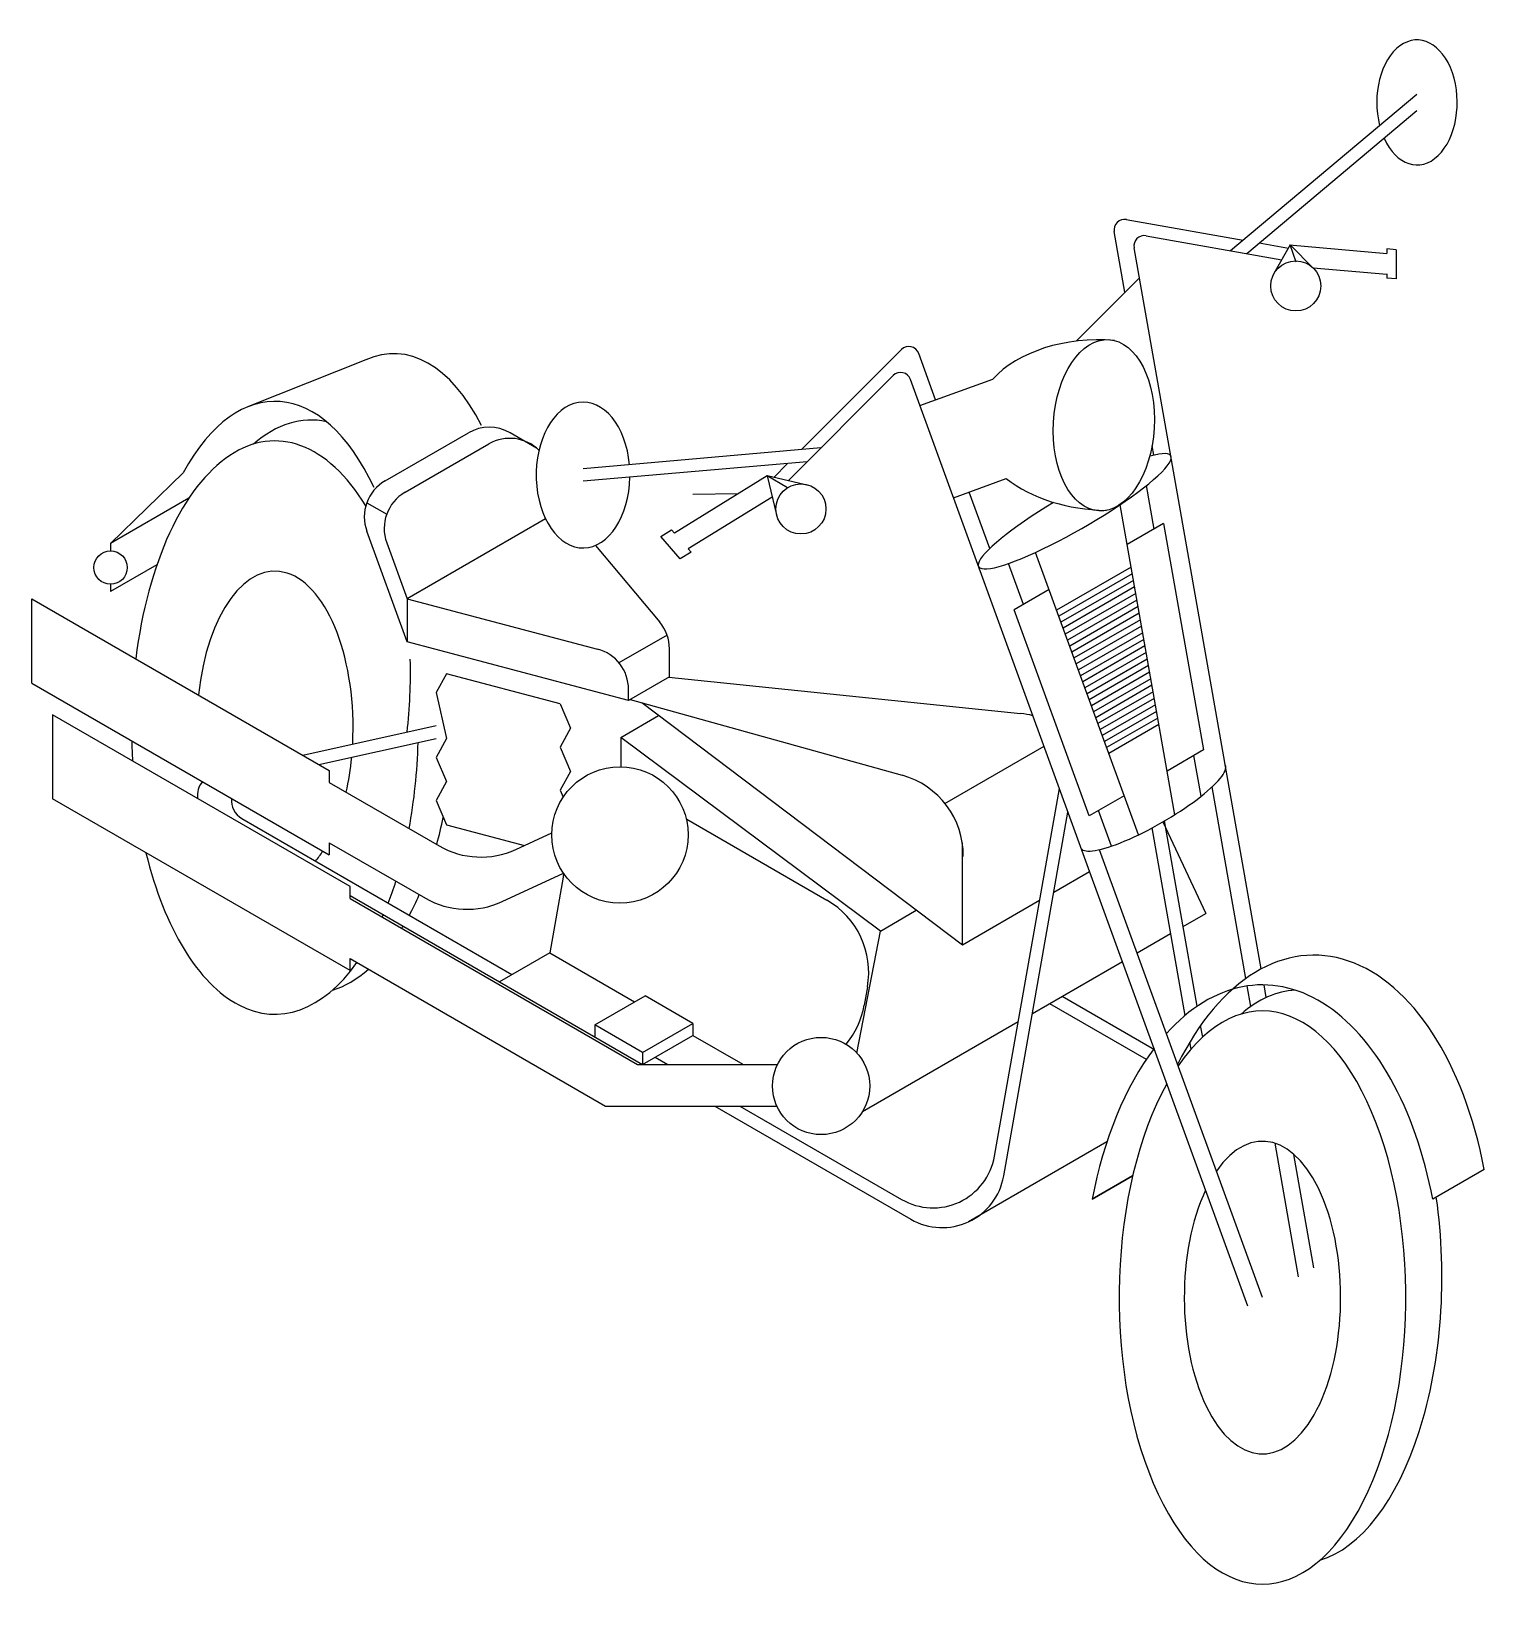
# Model space of a CAD drawing. Extents: x 1.1 to 8.06, y 1.46 to 9.07.
import ezdxf

# ---------------------------------------------------------------- set-up
doc = ezdxf.new("R2010")
doc.units = 0
doc.header["$MEASUREMENT"] = 0
doc.linetypes.add('TRAZO_Y_PUNTO', pattern=[1, 0.5, -0.25, 0, -0.25])
doc.layers.get('0').update_dxf_attribs({"linetype": 'CONTINUOUS'})

msp = doc.modelspace()

# ---------------------------------------------------------------- linework, layer by layer
for p, q in [((6.8472, 8.0221), (7.7411, 8.7722)), ((6.9243, 8.0085), (7.7411, 8.6939)), ((6.3471, 8.1712), (6.9072, 8.0725)), ((6.3406, 7.8222), (6.2892, 8.1133)), ((6.4421, 8.0935), (7.0933, 7.9787)), ((6.9941, 4.5763), (6.3842, 8.0356)), ((6.9843, 8.0589), (7.1247, 8.0341)), ((7.1335, 8.0494), (7.0553, 7.9119)), ((7.1289, 8.0498), (7.5957, 8.009)), ((7.1622, 7.967), (7.1335, 8.0494)), ((7.1335, 8.0494), (7.2448, 7.937)), ((7.5957, 8.0307), (7.5957, 8.009)), ((7.6415, 8.0267), (7.5957, 8.0307)), ((7.6415, 8.0267), (7.6415, 7.8861)), ((7.2424, 7.9394), (7.5957, 7.9085)), ((6.4096, 7.8912), (6.1058, 7.5874)), ((7.5957, 7.9102), (7.5957, 7.8901)), ((7.6415, 7.8861), (7.5957, 7.8901)), ((5.2691, 7.5476), (4.789, 7.0675)), ((2.7005, 7.4981), (2.1373, 7.2742)), ((5.4325, 7.3066), (5.3515, 7.5293)), ((5.2294, 7.4229), (4.7247, 6.9183)), ((6.9296, 2.9594), (5.3117, 7.4047)), ((5.3574, 7.2792), (5.7066, 7.4063)), ((2.7926, 6.9177), (3.1919, 7.1483)), ((2.888, 6.8627), (3.2903, 7.095)), ((3.5188, 7.075), (3.3919, 7.1483)), ((6.4783, 7.0408), (6.4705, 7.085)), ((4.882, 7.0756), (3.7419, 6.9758)), ((4.816, 7.0096), (3.7419, 6.9156)), ((1.8244, 6.9568), (1.4758, 6.6173)), ((4.6241, 6.9418), (4.1797, 6.6675)), ((4.7225, 6.885), (4.6241, 6.9418)), ((4.8286, 6.894), (4.6241, 6.9418)), ((4.6241, 6.9418), (4.6702, 6.7542)), ((4.723, 7.0015), (4.6559, 6.9344)), ((5.5184, 6.8367), (5.7711, 6.9287)), ((4.4839, 6.8553), (4.2687, 6.8517)), ((5.6922, 6.5933), (5.5936, 6.8641)), ((6.4799, 6.6863), (6.4431, 6.8948)), ((1.8514, 6.8341), (1.4758, 6.6173)), ((2.7047, 6.8129), (2.8, 6.7579)), ((4.6492, 6.8398), (4.2466, 6.5913)), ((6.5793, 5.3163), (6.3172, 6.8031)), ((3.562, 6.7356), (2.8979, 6.3522)), ((6.526, 6.7129), (6.3509, 6.6118)), ((6.526, 6.7129), (6.7175, 5.6269)), ((2.8979, 6.1453), (2.7047, 6.6761)), ((4.1145, 6.6508), (4.1663, 6.6828)), ((4.2082, 6.5441), (4.1145, 6.6508)), ((4.1797, 6.6675), (4.1663, 6.6828)), ((1.4758, 6.6173), (1.4758, 6.582)), ((2.8, 6.6211), (2.8979, 6.3522)), ((3.8018, 6.6084), (4.1095, 6.2404)), ((4.26, 6.5761), (4.2082, 6.5441)), ((4.26, 6.5761), (4.2466, 6.5913)), ((6.405, 5.2194), (5.9118, 6.5744)), ((1.6979, 6.5146), (1.4758, 6.3863)), ((5.8537, 6.3248), (5.7822, 6.5212)), ((6.37, 6.5032), (6.0128, 6.297)), ((6.3756, 6.4718), (6.0233, 6.2683)), ((1.4758, 6.4216), (1.4758, 6.3863)), ((5.9768, 6.3959), (5.8098, 6.2994)), ((6.3811, 6.4403), (6.0337, 6.2397)), ((6.3867, 6.4089), (6.0441, 6.2111)), ((1.0978, 6.3521), (2.5244, 5.5285)), ((1.0978, 5.948), (1.0978, 6.3521)), ((2.8979, 6.3522), (3.811, 6.1108)), ((2.8979, 6.3522), (2.8979, 6.1453)), ((6.3922, 6.3774), (6.0545, 6.1825)), ((6.3978, 6.346), (6.0649, 6.1538)), ((6.1697, 5.3106), (5.8098, 6.2994)), ((6.4033, 6.3146), (6.0754, 6.1252)), ((6.4088, 6.2831), (6.0858, 6.0966)), ((6.4144, 6.2517), (6.0962, 6.068)), ((4.1449, 6.1782), (3.914, 6.0449)), ((6.4199, 6.2202), (6.1066, 6.0393)), ((6.4255, 6.1888), (6.117, 6.0107)), ((3.9599, 5.8645), (2.8979, 6.1453)), ((4.1561, 5.9778), (4.1561, 6.1121)), ((6.431, 6.1574), (6.1274, 5.9821)), ((6.4366, 6.1259), (6.1379, 5.9535)), ((6.4421, 6.0945), (6.1483, 5.9248)), ((6.4477, 6.063), (6.1587, 5.8962)), ((6.4532, 6.0316), (6.1691, 5.8676)), ((1.0978, 5.948), (2.5244, 5.1243)), ((3.0867, 5.992), (3.0367, 5.9017)), ((3.6318, 5.8478), (3.0867, 5.992)), ((4.1561, 5.9778), (3.9599, 5.8645)), ((4.1529, 5.9759), (5.8401, 5.8016)), ((6.4587, 6.0001), (6.1795, 5.839)), ((6.4643, 5.9687), (6.19, 5.8103)), ((6.4698, 5.9373), (6.2004, 5.7817)), ((3.0367, 5.9017), (3.0867, 5.6817)), ((3.9599, 5.8645), (3.9599, 5.9174)), ((3.9673, 5.8688), (5.2727, 5.5053)), ((6.4754, 5.9058), (6.2108, 5.7531)), ((6.4809, 5.8744), (6.2212, 5.7245)), ((1.1978, 5.796), (1.1978, 5.3919)), ((2.6244, 4.9724), (1.1978, 5.796)), ((3.6318, 5.8478), (3.6818, 5.7312)), ((5.5607, 4.6905), (4.0233, 5.8532)), ((6.4865, 5.8429), (6.2316, 5.6958)), ((6.492, 5.8115), (6.2421, 5.6672)), ((2.3977, 5.6016), (3.0367, 5.7437)), ((3.6818, 5.7312), (3.6318, 5.641)), ((6.4975, 5.7801), (6.2525, 5.6386)), ((6.5031, 5.7486), (6.2629, 5.6099)), ((2.4746, 5.5572), (3.0367, 5.6823)), ((3.0867, 5.6817), (3.0367, 5.5914)), ((3.6318, 5.641), (3.6818, 5.5243)), ((5.1678, 4.7583), (3.9223, 5.6872)), ((3.9223, 5.6872), (3.9223, 5.5463)), ((5.4774, 5.3702), (5.9524, 5.6444)), ((3.0367, 5.5914), (3.0867, 5.4748)), ((6.7175, 5.6269), (6.5424, 5.5258)), ((6.7059, 5.4049), (6.6714, 5.6003)), ((2.5244, 5.5285), (2.5244, 5.4708)), ((3.6818, 5.5243), (3.6318, 5.4341)), ((2.5244, 5.4708), (3.0512, 5.1666)), ((3.0867, 5.4748), (3.0367, 5.3846)), ((3.6318, 5.4341), (3.6462, 5.4006)), ((5.7151, 3.6782), (6.0261, 5.442)), ((6.3367, 5.4071), (6.1697, 5.3106)), ((6.9209, 4.5307), (6.7588, 5.4501)), ((2.6244, 4.5682), (1.1978, 5.3919)), ((3.0367, 5.3846), (3.0867, 5.2679)), ((5.7593, 3.5834), (6.0671, 5.3292)), ((6.2758, 5.1652), (6.2136, 5.336)), ((2.1056, 5.2973), (3.4009, 4.5494)), ((3.0867, 5.2679), (3.4605, 5.1691)), ((4.2398, 5.2941), (4.9116, 4.9062)), ((6.6289, 4.3533), (6.4703, 5.2528)), ((6.5229, 5.2822), (6.7277, 4.843)), ((6.6873, 4.3974), (6.5305, 5.2866)), ((2.5244, 5.1821), (2.9855, 4.9159)), ((2.5244, 5.1821), (2.5244, 5.1243)), ((3.4191, 5.1499), (3.5916, 5.2297)), ((5.5607, 4.6905), (5.5607, 5.1809)), ((7, 3), (6.2181, 5.1483)), ((3.3533, 4.8992), (3.648, 5.0355)), ((6.1713, 5.043), (5.9991, 4.9436)), ((2.6244, 4.9146), (2.6244, 4.9724)), ((3.6458, 5.0172), (3.5818, 4.6539)), ((2.6244, 4.9285), (4.0276, 4.1183)), ((2.6244, 4.9146), (4.0036, 4.1183)), ((5.9313, 4.9044), (5.5607, 4.6905)), ((6.6197, 4.7807), (6.7277, 4.843)), ((5.055, 4.1731), (5.1678, 4.7583)), ((6.3984, 4.6529), (6.5597, 4.746)), ((3.5818, 4.6539), (3.3409, 4.5148)), ((3.5818, 4.6539), (3.989, 4.4188)), ((2.6244, 4.6259), (3.85, 3.9183)), ((2.6244, 4.5682), (2.6244, 4.6259)), ((5.8968, 4.3633), (6.328, 4.6123)), ((5.1055, 4.4904), (5.0901, 4.4029)), ((6.9446, 4.3967), (6.9273, 4.4946)), ((7.0182, 4.4396), (7.0076, 4.4999)), ((3.7981, 4.3086), (4.039, 4.4476)), ((4.2685, 4.3151), (4.039, 4.4476)), ((6.0387, 4.4453), (6.482, 4.1894)), ((5.9787, 4.4106), (6.4427, 4.1428)), ((3.7981, 4.3086), (3.7981, 4.2508)), ((4.0276, 4.1761), (3.7981, 4.3086)), ((4.0276, 4.1761), (4.2685, 4.3151)), ((4.2685, 4.3151), (4.2685, 4.2574)), ((5.0826, 3.8933), (5.829, 4.3242)), ((6.7133, 4.2497), (6.7035, 4.3055)), ((4.0276, 4.1183), (4.2685, 4.2574)), ((4.2685, 4.2574), (4.4962, 4.1259)), ((6.6574, 4.1921), (6.6515, 4.2253)), ((4.0036, 4.1183), (4.6744, 4.1183)), ((4.0276, 4.1761), (4.0276, 4.1183)), ((4.0876, 4.153), (4.1476, 4.1183)), ((3.85, 3.9183), (4.6711, 3.9183)), ((4.374, 3.9183), (5.3138, 3.3757)), ((4.494, 3.9183), (5.2696, 3.4705)), ((6.2537, 3.7465), (5.5906, 3.3636)), ((7.1732, 3.1), (7.0603, 3.7402)), ((7.2469, 3.1426), (7.151, 3.6865)), ((6.1833, 3.4715), (6.3775, 3.5837))]:
    msp.add_line(p, q)
at = {"linetype": 'TRAZO_Y_PUNTO'}
for p, q in [((3.9223, 5.6872), (4.104, 5.7921)), ((5.1678, 4.7583), (5.3397, 4.8576)), ((6.3775, 3.5837), (6.1833, 3.4715)), ((6.1833, 3.4715), (6.3775, 3.5837)), ((8.0637, 3.6141), (7.8167, 3.4715))]:
    msp.add_line(p, q, dxfattribs=at)
for centre, radius in [((7.1596, 7.8526), 0.12), ((4.7868, 6.7829), 0.12), ((1.4758, 6.5018), 0.0802), ((3.9184, 5.2194), 0.327), ((4.8835, 4.0149), 0.2333)]:
    msp.add_circle(centre, radius)
for centre, radius, start, end in [((6.3385, 8.122), 0.05, 80, 190), ((6.4334, 8.0443), 0.05, 80, 190), ((5.3045, 7.5122), 0.05, 20, 135), ((5.2647, 7.3876), 0.05, 20, 135), ((3.2919, 6.9751), 0.2, 60, 120), ((3.3903, 6.9218), 0.2, 45.5794, 120), ((2.8926, 6.7445), 0.2, 120, 200), ((2.988, 6.6895), 0.2, 120, 200), ((3.9561, 6.1121), 0.2, 0, 39.90437), ((3.7599, 5.9174), 0.2, 0, 75.19109), ((5.7989, 5.4038), 0.4, 75.51175, 84.10108), ((5.1654, 5.1199), 0.4, 359.37381, 74.43867), ((1.9922, 5.409), 0.1, 138.67814, 188.31104), ((2.1556, 5.3839), 0.1, 173.80842, 240), ((4.0398, 4.9477), 0.4, 60, 60.5908), ((3.2512, 5.513), 0.4, 240, 294.81083), ((4.0398, 4.9477), 0.4, 167.57075, 170), ((3.1855, 5.2623), 0.4, 240, 294.81083), ((4.7116, 4.5598), 0.4, 350, 60), ((4.6962, 4.4723), 0.4, 320.03457, 350), ((4.6962, 4.4723), 0.4, 240, 242.25779), ((5.4196, 3.7303), 0.3, 240, 350), ((5.4638, 3.6355), 0.3, 240, 350)]:
    msp.add_arc(centre, radius, start, end)
for centre, major_axis, ratio, start_param, end_param in [((7.7411, 8.7331), (0, 0.3), 0.642788, 2.180585, 8.233473), ((2.8339, 6.3282), (0, 1.2), 0.5, 5.505038, 6.507298), ((6.2385, 7.1851), (0.6183, -0.0262), 0.659995, 1.51532, 2.634143), ((2.264, 5.9991), (0, 1.3), 0.5, 5.462345, 7.02585), ((3.7419, 6.9457), (0, 0.35), 0.642788, 4.854578, 10.96574), ((2.264, 5.7343), (0, 1.375), 0.5, 5.596546, 7.611733), ((2.4372, 5.8343), (0, 1.375), 0.5, 6.175048, 6.695706), ((6.0995, 6.7717), (-0.4606, -0.2659), 0.166178, 4.837824, 10.008808), ((6.2385, 7.1851), (0.6183, -0.0262), 0.659995, 3.883586, 4.759365), ((2.264, 5.7343), (0, 0.75), 0.5, 4.606158, 7.644097), ((2.264, 5.9991), (0, 1.3), 0.5, 4.490376, 4.760691), ((2.264, 5.7343), (0, 1.375), 0.5, 7.899911, 7.970352), ((2.264, 5.7343), (0, 1.375), 0.5, 10.635338, 10.943753), ((2.264, 5.7343), (0, 0.75), 0.5, 4.28579, 4.521867), ((6.4762, 5.3542), (-0.3456, -0.1995), 0.21491, 0, 3.141593), ((2.4372, 5.8343), (0, 1.375), 0.5, 4.210706, 4.316067), ((2.264, 5.7343), (0, 1.375), 0.5, 8.306375, 10.034172), ((2.264, 5.7343), (0, 0.75), 0.5, 3.687651, 3.801768), ((2.264, 5.7343), (0, 1.375), 0.5, 10.336302, 10.429883), ((2.4372, 5.8343), (0, 1.375), 0.5, 3.8973, 3.997279), ((2.264, 5.7343), (0, 1.375), 0.5, 10.272958, 10.283635), ((2.4372, 5.8343), (0, 1.375), 0.5, 3.828357, 3.840059), ((7.2469, 3.1426), (0, 1.5), 0.573576, 5.032177, 7.146262), ((2.4372, 5.8343), (0, 1.375), 0.5, 3.291142, 3.554356), ((7, 3), (0, 1.5), 0.573576, 5.032177, 6.848632), ((7, 3), (0, 1.375), 0.5, 0.729516, 6.912418), ((7.1732, 3.1), (0, 1.375), 0.5, 6.30597, 6.695706), ((7, 3), (0, 1.5), 0.573576, 6.932279, 7.534193), ((7, 3), (0, 0.75), 0.5, 0.813824, 6.912418), ((7.1732, 3.1), (0, 1.375), 0.5, 3.291142, 4.993424)]:
    msp.add_ellipse(centre, major_axis=major_axis, ratio=ratio, start_param=start_param, end_param=end_param)
msp.add_ellipse((6.2393, 7.1846), major_axis=(0.0242, 0.4106), ratio=0.588534)

doc.saveas('drawing.dxf')
